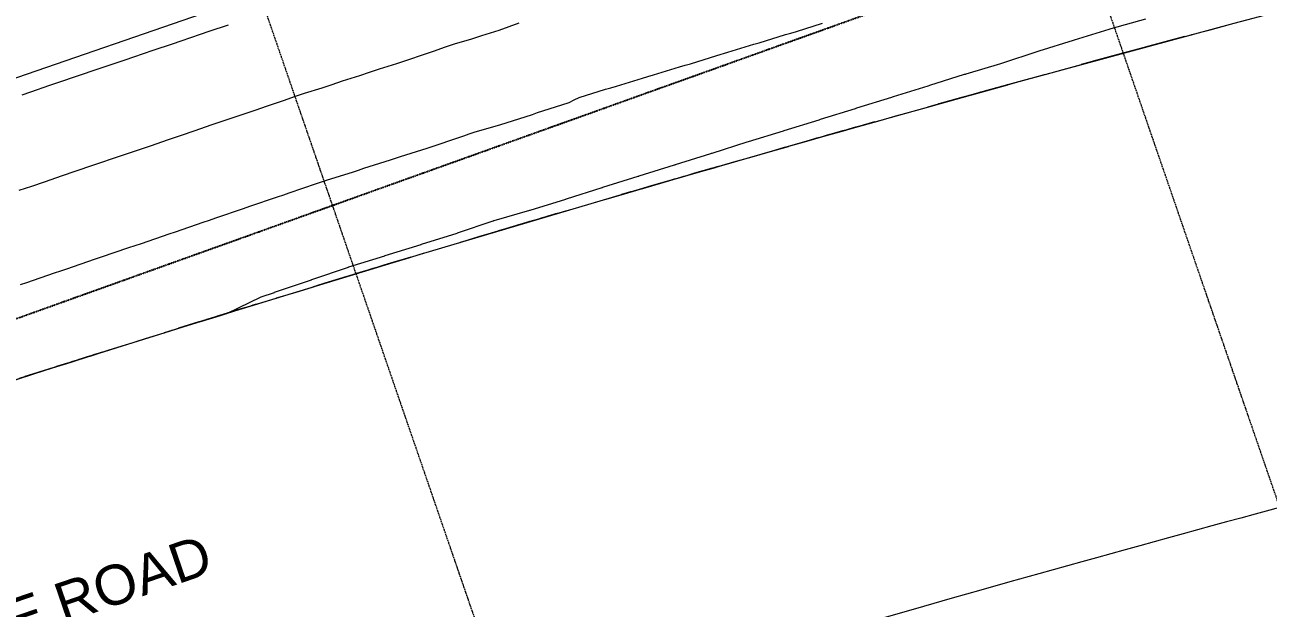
# Model space of a CAD drawing. Header units: millimetres. Extents: x -2612262 to -2065320, y 3717813 to 4283368.
# Drawn here: x -2400033 to -2384439, y 4025881 to 4033197 of the extents above; entities that cross this region are included whole.
import ezdxf

# ---------------------------------------------------------------- set-up
doc = ezdxf.new("R2010")
doc.units = ezdxf.units.MM
for name, pattern in [('Aligning Line', [3.2004, 1.6002, -1.6002]), ('BOUNDARY Tighter', [8, 4, -2, 0, -2]), ('Grid Line', [21, 12, -3, 3, -3])]:
    doc.linetypes.add(name, pattern=pattern)
for name, color, linetype, lineweight in [('A-DETL', 90, 'Continuous', 18), ('A-DETL-GENF', 92, 'Continuous', 5), ('A-FLOR', 192, 'Continuous', 5), ('C-TOPO', 7, 'Continuous', 5), ('C-TOPO-MAJR', 7, 'Continuous', 20), ('C-TOPO-MINR', 7, 'Continuous', 5), ('G-ANNO-REFR', 1, 'Aligning Line', 5), ('G-ANNO-TEXT', 231, 'Continuous', 5), ('S-GRID', 1, 'Continuous', 5)]:
    doc.layers.add(name, color=color, linetype=linetype, lineweight=lineweight)
doc.styles.add('Arial', font='arial.ttf', dxfattribs={"height": 500})
picture_1 = doc.add_image_def('image1.jpg', size_in_pixel=(6528, 5638))

# ---------------------------------------------------------------- blocks, each defined once
blk = doc.blocks.new('Dimension - Grids _2D_ - 1-200-1063965-GA - Part A')
at = {"layer": 'A-DETL-GENF'}
for p, q in [((-4323, 500), (-4823, 0)), ((-4823, 0), (-4323, 500)), ((4677, 500), (-4323, 500)), ((-4323, 500), (4677, 500)), ((5177, 0), (4677, 500)), ((5177, 0), (4677, 500)), ((-4823, 0), (-4323, -500)), ((4677, -500), (5177, 0)), ((5177, 0), (4677, -500)), ((-4823, 0), (-4323, -500)), ((-4323, -500), (4677, -500)), ((-4323, -500), (4677, -500))]:
    blk.add_line(p, q, dxfattribs=at)

msp = doc.modelspace()

# ---------------------------------------------------------------- linework, layer by layer
at = {"layer": 'A-DETL', "linetype": 'BOUNDARY Tighter', "lineweight": 25}
msp.add_line((-2388364.3, 4033725.4), (-2421584.7, 4021829.3), dxfattribs=at)
at = {"layer": 'A-FLOR'}
msp.add_open_spline([(-2411511.2, 4024905.5), (-2400296.3, 4028921.5), (-2388868.1, 4032341.1), (-2377290.7, 4035145.2)], degree=3, dxfattribs=at)
msp.add_open_spline([(-2375318.2, 4029437.9), (-2379215, 4028498.7), (-2390854.9, 4025472), (-2402321.2, 4021823.3), (-2409868.8, 4019120.5)], degree=3, knots=[-0.75, -0.75, -0.75, -0.75, -0.5, 0, 0, 0, 0], dxfattribs=at)
at = {"layer": 'C-TOPO'}
for p, q in [((-2385486.7, 4033050.7), (-2385981, 4032917.3)), ((-2385993.9, 4032913.8), (-2386449.6, 4032790.1)), ((-2385775.3, 4032972.9), (-2386307.1, 4032828.9)), ((-2385981, 4032917.3), (-2385993.9, 4032913.8)), ((-2386645.7, 4032736.7), (-2386783.1, 4032699.2)), ((-2386639.1, 4032738.5), (-2386645.7, 4032736.7)), ((-2386632.9, 4032740.2), (-2386639.1, 4032738.5)), ((-2386307.1, 4032828.9), (-2386632.9, 4032740.2)), ((-2387432.6, 4032521), (-2387969, 4032372.8)), ((-2388267.4, 4032289.9), (-2388568.7, 4032205.9)), ((-2387977, 4032370.5), (-2388404.4, 4032251.7)), ((-2387969, 4032372.8), (-2387977, 4032370.5)), ((-2388577.1, 4032203.6), (-2388709.7, 4032166.5)), ((-2388573.2, 4032204.7), (-2388577.1, 4032203.6)), ((-2388568.7, 4032205.9), (-2388573.2, 4032204.7)), ((-2389958, 4031814.8), (-2390354.4, 4031702)), ((-2389950.5, 4031816.9), (-2389958, 4031814.8)), ((-2390508.8, 4031657.9), (-2390632.4, 4031622.6)), ((-2390504, 4031659.3), (-2390508.8, 4031657.9)), ((-2390499.8, 4031660.5), (-2390504, 4031659.3)), ((-2390224.4, 4031739), (-2390499.8, 4031660.5)), ((-2392178, 4031176.4), (-2392425.2, 4031104.3)), ((-2391939.4, 4031245.8), (-2392299.5, 4031141)), ((-2391926.5, 4031249.6), (-2391939.4, 4031245.8)), ((-2392437.5, 4031100.7), (-2392551, 4031067.5)), ((-2392431.6, 4031102.4), (-2392437.5, 4031100.7)), ((-2392425.2, 4031104.3), (-2392431.6, 4031102.4)), ((-2394128.1, 4030602), (-2394342.1, 4030538.2)), ((-2393910.2, 4030666.8), (-2394239.7, 4030568.7)), ((-2393907.7, 4030667.5), (-2393910.2, 4030666.8)), ((-2394355.8, 4030534.1), (-2394465.3, 4030501.4)), ((-2394342.1, 4030538.2), (-2394355.8, 4030534.1)), ((-2396283.5, 4029952.2), (-2396375.2, 4029924.2)), ((-2396276.5, 4029954.3), (-2396283.5, 4029952.2)), ((-2396269.8, 4029956.3), (-2396276.5, 4029954.3)), ((-2396074.6, 4030015.8), (-2396269.8, 4029956.3)), ((-2395883.7, 4030073.9), (-2396175, 4029985.2)), ((-2395873.8, 4030076.9), (-2395883.7, 4030073.9)), ((-2397850, 4029470), (-2398105.7, 4029390.5)), ((-2397843.8, 4029471.9), (-2397850, 4029470)), ((-2398200.1, 4029361), (-2398280.8, 4029335.9)), ((-2398193.8, 4029363), (-2398200.1, 4029361)), ((-2398187, 4029365.1), (-2398193.8, 4029363)), ((-2398017.5, 4029417.9), (-2398187, 4029365.1)), ((-2399817.3, 4028852.5), (-2400032, 4028784.3)), ((-2399803.7, 4028856.9), (-2399817.3, 4028852.5)), ((-2399956.8, 4028808.3), (-2400102.9, 4028761.8))]:
    msp.add_line(p, q, dxfattribs=at)
at = {"layer": 'C-TOPO', "flags": 128}
for points in [[(-2385856.1, 4032951.1), (-2385628.3, 4033012.5), (-2385400.5, 4033073.8)], [(-2385400.5, 4033073.8), (-2385398.5, 4033074.4), (-2385396.5, 4033074.9)], [(-2385396.5, 4033074.9), (-2385168.4, 4033136.1), (-2384940.2, 4033197.2)], [(-2386315.2, 4032826.7), (-2386087.9, 4032888.4), (-2385860.5, 4032949.9)], [(-2385860.5, 4032949.9), (-2385858.3, 4032950.5), (-2385856.1, 4032951.1)], [(-2386775.6, 4032701.2), (-2386548.6, 4032763.2), (-2386321.5, 4032825)], [(-2386321.5, 4032825), (-2386318.4, 4032825.8), (-2386315.2, 4032826.7)], [(-2387235.7, 4032575.1), (-2387008.5, 4032637.5), (-2386781.3, 4032699.6)], [(-2386781.3, 4032699.6), (-2386778.5, 4032700.4), (-2386775.6, 4032701.2)], [(-2388155.9, 4032320.9), (-2387929.3, 4032383.8), (-2387702.6, 4032446.5)], [(-2387702.6, 4032446.5), (-2387701, 4032446.9), (-2387699.4, 4032447.4)], [(-2387699.4, 4032447.4), (-2387471.4, 4032510.3), (-2387243.3, 4032573.1)], [(-2387243.3, 4032573.1), (-2387241.4, 4032573.6), (-2387239.5, 4032574.1)], [(-2387239.5, 4032574.1), (-2387237.6, 4032574.6), (-2387235.7, 4032575.1)], [(-2388617.3, 4032192.3), (-2388389.9, 4032255.8), (-2388162.5, 4032319.1)], [(-2388162.5, 4032319.1), (-2388160.8, 4032319.5), (-2388159.2, 4032320)], [(-2388159.2, 4032320), (-2388157.6, 4032320.4), (-2388155.9, 4032320.9)], [(-2389075.1, 4032064.1), (-2388847.6, 4032127.9), (-2388620.1, 4032191.5)], [(-2388620.1, 4032191.5), (-2388618.7, 4032191.9), (-2388617.3, 4032192.3)], [(-2389533.1, 4031935.1), (-2389305.6, 4031999.3), (-2389078, 4032063.3)], [(-2389078, 4032063.3), (-2389076.6, 4032063.7), (-2389075.1, 4032064.1)], [(-2390451.1, 4031674.4), (-2390223.6, 4031739.3), (-2389996, 4031804)], [(-2389996, 4031804), (-2389994.8, 4031804.3), (-2389993.5, 4031804.7)], [(-2389993.5, 4031804.7), (-2389766, 4031869.2), (-2389538.5, 4031933.6)], [(-2389538.5, 4031933.6), (-2389537.1, 4031933.9), (-2389535.8, 4031934.3)], [(-2389535.8, 4031934.3), (-2389534.5, 4031934.7), (-2389533.1, 4031935.1)], [(-2390910, 4031543), (-2390683.1, 4031608.1), (-2390456, 4031673)], [(-2390456, 4031673), (-2390454.8, 4031673.4), (-2390453.6, 4031673.7)], [(-2390453.6, 4031673.7), (-2390452.3, 4031674.1), (-2390451.1, 4031674.4)], [(-2391368.1, 4031411.2), (-2391140.4, 4031476.8), (-2390912.6, 4031542.3)], [(-2390912.6, 4031542.3), (-2390911.3, 4031542.7), (-2390910, 4031543)], [(-2391827.5, 4031278.3), (-2391600.3, 4031344.1), (-2391373, 4031409.8)], [(-2391373, 4031409.8), (-2391371.7, 4031410.2), (-2391370.5, 4031410.5)], [(-2391370.5, 4031410.5), (-2391369.3, 4031410.9), (-2391368.1, 4031411.2)], [(-2392284.2, 4031145.4), (-2392057.1, 4031211.6), (-2391830, 4031277.6)], [(-2391830, 4031277.6), (-2391828.7, 4031277.9), (-2391827.5, 4031278.3)], [(-2392740.7, 4031012), (-2392513.8, 4031078.4), (-2392286.8, 4031144.7)], [(-2392286.8, 4031144.7), (-2392285.5, 4031145.1), (-2392284.2, 4031145.4)], [(-2393655.5, 4030742.4), (-2393429, 4030809.4), (-2393202.4, 4030876.3)], [(-2393202.4, 4030876.3), (-2393201, 4030876.7), (-2393199.6, 4030877.1)], [(-2393199.6, 4030877.1), (-2392972.8, 4030943.8), (-2392746, 4031010.4)], [(-2392746, 4031010.4), (-2392744.7, 4031010.8), (-2392743.3, 4031011.2)], [(-2392743.3, 4031011.2), (-2392742, 4031011.6), (-2392740.7, 4031012)], [(-2394110.7, 4030607.2), (-2393886.1, 4030674), (-2393661.4, 4030740.6)], [(-2393661.4, 4030740.6), (-2393660, 4030741.1), (-2393658.5, 4030741.5)], [(-2393658.5, 4030741.5), (-2393657, 4030741.9), (-2393655.5, 4030742.4)], [(-2394569.6, 4030470.2), (-2394342.1, 4030538.2), (-2394114.5, 4030606)], [(-2394114.5, 4030606), (-2394112.6, 4030606.6), (-2394110.7, 4030607.2)], [(-2395028.4, 4030332.5), (-2394802.6, 4030400.3), (-2394576.6, 4030468.1)], [(-2394576.6, 4030468.1), (-2394574.8, 4030468.6), (-2394573, 4030469.2)], [(-2394573, 4030469.2), (-2394571.3, 4030469.7), (-2394569.6, 4030470.2)], [(-2395483.5, 4030195.2), (-2395258, 4030263.3), (-2395032.4, 4030331.3)], [(-2395032.4, 4030331.3), (-2395030.4, 4030331.9), (-2395028.4, 4030332.5)], [(-2395938.1, 4030057.4), (-2395713, 4030125.7), (-2395487.8, 4030193.9)], [(-2395487.8, 4030193.9), (-2395485.6, 4030194.5), (-2395483.5, 4030195.2)], [(-2396406.9, 4029914.5), (-2396175.6, 4029985.1), (-2395944.1, 4030055.5)], [(-2395944.1, 4030055.5), (-2395941.1, 4030056.4), (-2395938.1, 4030057.4)], [(-2396875.6, 4029770.9), (-2396644.1, 4029841.9), (-2396412.5, 4029912.7)], [(-2396412.5, 4029912.7), (-2396409.7, 4029913.6), (-2396406.9, 4029914.5)], [(-2397813.1, 4029481.4), (-2397581.5, 4029553.2), (-2397349.8, 4029624.8)], [(-2397349.8, 4029624.8), (-2397348, 4029625.4), (-2397346.2, 4029625.9)], [(-2397346.2, 4029625.9), (-2397114.7, 4029697.3), (-2396883.1, 4029768.6)], [(-2396883.1, 4029768.6), (-2396881.3, 4029769.1), (-2396879.4, 4029769.7)], [(-2396879.4, 4029769.7), (-2396877.5, 4029770.3), (-2396875.6, 4029770.9)], [(-2398279.9, 4029336.2), (-2398048.2, 4029408.4), (-2397816.5, 4029480.4)], [(-2397816.5, 4029480.4), (-2397814.8, 4029480.9), (-2397813.1, 4029481.4)], [(-2398756.1, 4029187.2), (-2398521.2, 4029260.8), (-2398286.3, 4029334.2)], [(-2398286.3, 4029334.2), (-2398284.7, 4029334.7), (-2398283.1, 4029335.2)], [(-2398283.1, 4029335.2), (-2398281.5, 4029335.7), (-2398279.9, 4029336.2)], [(-2399216, 4029042.6), (-2398987.7, 4029114.5), (-2398759.3, 4029186.2)], [(-2398759.3, 4029186.2), (-2398757.7, 4029186.7), (-2398756.1, 4029187.2)], [(-2399685.2, 4028894.4), (-2399453.6, 4028967.7), (-2399222, 4029040.8)], [(-2399222, 4029040.8), (-2399220.5, 4029041.2), (-2399219, 4029041.7)], [(-2399219, 4029041.7), (-2399217.5, 4029042.2), (-2399216, 4029042.6)], [(-2400151.1, 4028746.4), (-2399919.7, 4028820), (-2399688.1, 4028893.5)], [(-2399688.1, 4028893.5), (-2399686.7, 4028893.9), (-2399685.2, 4028894.4)]]:
    msp.add_lwpolyline(points, dxfattribs=at)
at = {"layer": 'C-TOPO'}
for start, end in [(105.442689, 105.54708), (105.743079, 105.844874), (105.778375, 105.893379), (106.114252, 106.23967), (106.086765, 106.195058), (106.450622, 106.585954), (106.430706, 106.54644), (106.787806, 106.932232), (106.77504, 106.896474), (107.126165, 107.278504), (107.119932, 107.247513), (107.466123, 107.62477), (107.465601, 107.597404)]:
    msp.add_arc((-2298111.3, 3708231.6), 336365.7, start, end, dxfattribs=at)
at = {"layer": 'C-TOPO-MAJR', "color": 8, "lineweight": 15}
for p, q in [((-2398073, 4032996.9), (-2397828.8, 4033079.3)), ((-2397828.8, 4033079.3), (-2397720.8, 4033116.3)), ((-2397720.8, 4033116.3), (-2397480.5, 4033197.5)), ((-2398423.4, 4032878), (-2398181.5, 4032959.7)), ((-2398181.5, 4032959.7), (-2398073, 4032996.9)), ((-2399015.6, 4032677.4), (-2398774.1, 4032759)), ((-2398774.1, 4032759), (-2398665.2, 4032796.3)), ((-2398665.2, 4032796.3), (-2398423.4, 4032878)), ((-2399607.3, 4032477), (-2399125.1, 4032639.9)), ((-2399125.1, 4032639.9), (-2399015.6, 4032677.4)), ((-2399959.7, 4032358), (-2399719, 4032439.3)), ((-2399719, 4032439.3), (-2399607.3, 4032477)), ((-2400068.5, 4032320.2), (-2399959.7, 4032358))]:
    msp.add_line(p, q, dxfattribs=at)
at = {"layer": 'C-TOPO-MINR', "color": 253}
for p, q in [((-2393959.7, 4033177.4), (-2393834, 4033224.1)), ((-2390355.8, 4033114), (-2390029.4, 4033216.1)), ((-2386409.7, 4033151.5), (-2385975.1, 4033273.3)), ((-2394427.9, 4033020.3), (-2394301.7, 4033063.2)), ((-2394301.7, 4033063.2), (-2394084.8, 4033131)), ((-2394084.8, 4033131), (-2393959.7, 4033177.4)), ((-2390821.2, 4032972.9), (-2390494.8, 4033075)), ((-2390494.8, 4033075), (-2390424.9, 4033094.6)), ((-2390424.9, 4033094.6), (-2390355.8, 4033114)), ((-2386866.5, 4033008.6), (-2386435.4, 4033143.4)), ((-2386435.4, 4033143.4), (-2386422.5, 4033147.5)), ((-2386422.5, 4033147.5), (-2386409.7, 4033151.5)), ((-2394897.3, 4032872.8), (-2394771.5, 4032915.4)), ((-2394771.5, 4032915.4), (-2394645.6, 4032958.1)), ((-2394645.6, 4032958.1), (-2394427.9, 4033020.3)), ((-2391217.7, 4032853.2), (-2390890.5, 4032953.4)), ((-2390890.5, 4032953.4), (-2390821.2, 4032972.9)), ((-2387311.4, 4032869.4), (-2386878.9, 4033004.7)), ((-2386878.9, 4033004.7), (-2386866.5, 4033008.6)), ((-2395366.6, 4032713.5), (-2395241.2, 4032756)), ((-2395241.2, 4032756), (-2395022.9, 4032830.1)), ((-2395022.9, 4032830.1), (-2394897.3, 4032872.8)), ((-2391683.1, 4032709.8), (-2391355.9, 4032814.5)), ((-2391355.9, 4032814.5), (-2391217.7, 4032853.2)), ((-2387768.6, 4032720.6), (-2387335.2, 4032862)), ((-2387335.2, 4032862), (-2387323.3, 4032865.7)), ((-2387323.3, 4032865.7), (-2387311.4, 4032869.4)), ((-2395830, 4032562.2), (-2395710.8, 4032602.6)), ((-2395710.8, 4032602.6), (-2395585.7, 4032645)), ((-2395585.7, 4032645), (-2395366.6, 4032713.5)), ((-2392148.5, 4032568.6), (-2391821.2, 4032671.1)), ((-2391821.2, 4032671.1), (-2391752, 4032690.5)), ((-2391752, 4032690.5), (-2391683.1, 4032709.8)), ((-2388247.5, 4032576.7), (-2388236.6, 4032580.1)), ((-2388236.6, 4032580.1), (-2388225.7, 4032583.5)), ((-2388225.7, 4032583.5), (-2387791.4, 4032713.5)), ((-2387791.4, 4032713.5), (-2387780, 4032717)), ((-2387780, 4032717), (-2387768.6, 4032720.6)), ((-2396304.9, 4032407.2), (-2396180.3, 4032449.4)), ((-2396180.3, 4032449.4), (-2396049.8, 4032493.5)), ((-2396049.8, 4032493.5), (-2395830, 4032562.2)), ((-2392682.6, 4032408.2), (-2392613.8, 4032427.5)), ((-2392613.8, 4032427.5), (-2392286.4, 4032530)), ((-2392286.4, 4032530), (-2392219.2, 4032548.8)), ((-2392219.2, 4032548.8), (-2392148.5, 4032568.6)), ((-2389139.5, 4032297.7), (-2388703.4, 4032434.1)), ((-2388703.4, 4032434.1), (-2388693, 4032437.3)), ((-2388693, 4032437.3), (-2388682.7, 4032440.5)), ((-2388682.7, 4032440.5), (-2388247.5, 4032576.7)), ((-2396778.5, 4032252.7), (-2396649.7, 4032296.2)), ((-2396649.7, 4032296.2), (-2396525.4, 4032338.3)), ((-2396525.4, 4032338.3), (-2396304.9, 4032407.2)), ((-2393142.1, 4032254.9), (-2393079.1, 4032286.3)), ((-2393079.1, 4032286.3), (-2392751.6, 4032388.9)), ((-2392751.6, 4032388.9), (-2392682.6, 4032408.2)), ((-2389596.2, 4032154.9), (-2389159.2, 4032291.6)), ((-2389159.2, 4032291.6), (-2389149.3, 4032294.6)), ((-2389149.3, 4032294.6), (-2389139.5, 4032297.7)), ((-2397293.2, 4032077.7), (-2397132.6, 4032132)), ((-2397132.6, 4032132), (-2397004.1, 4032175.4)), ((-2397004.1, 4032175.4), (-2396778.5, 4032252.7)), ((-2393602.1, 4032095.6), (-2393536.8, 4032119.8)), ((-2393536.8, 4032119.8), (-2393206.6, 4032223.1)), ((-2393206.6, 4032223.1), (-2393142.1, 4032254.9)), ((-2390052.8, 4032012.5), (-2389614.9, 4032149.5)), ((-2389614.9, 4032149.5), (-2389605.5, 4032152.1)), ((-2389605.5, 4032152.1), (-2389596.2, 4032154.9)), ((-2397682.3, 4031945.2), (-2397519.4, 4032000.2)), ((-2397519.4, 4032000.2), (-2397293.2, 4032077.7)), ((-2394063.8, 4031945.7), (-2393998.5, 4031967.8)), ((-2393998.5, 4031967.8), (-2393667, 4032071.5)), ((-2393667, 4032071.5), (-2393602.1, 4032095.6)), ((-2390509.3, 4031870.2), (-2390070.6, 4032007.5)), ((-2390070.6, 4032007.5), (-2390061.7, 4032010)), ((-2390061.7, 4032010), (-2390052.8, 4032012.5)), ((-2398231.5, 4031758.6), (-2398070.5, 4031813)), ((-2398070.5, 4031813), (-2397909.4, 4031867.4)), ((-2397909.4, 4031867.4), (-2397682.3, 4031945.2)), ((-2394590.7, 4031784.7), (-2394526, 4031806.7)), ((-2394526, 4031806.7), (-2394461.3, 4031828.6)), ((-2394461.3, 4031828.6), (-2394396.5, 4031850.6)), ((-2394396.5, 4031850.6), (-2394063.8, 4031945.7)), ((-2390957.9, 4031733.1), (-2390517.7, 4031867.8)), ((-2390517.7, 4031867.8), (-2390509.3, 4031870.2)), ((-2398619.6, 4031626.4), (-2398459.1, 4031680.6)), ((-2398459.1, 4031680.6), (-2398231.5, 4031758.6)), ((-2395322.6, 4031545.3), (-2394988.2, 4031649.8)), ((-2394988.2, 4031649.8), (-2394923.9, 4031671.6)), ((-2394923.9, 4031671.6), (-2394590.7, 4031784.7)), ((-2391414.7, 4031587.6), (-2390973.6, 4031728.7)), ((-2390973.6, 4031728.7), (-2390957.9, 4031733.1)), ((-2399168.2, 4031440), (-2398848.1, 4031548.1)), ((-2398848.1, 4031548.1), (-2398619.6, 4031626.4)), ((-2395782.6, 4031398.2), (-2395447.3, 4031503)), ((-2395447.3, 4031503), (-2395386.5, 4031523.6)), ((-2395386.5, 4031523.6), (-2395322.6, 4031545.3)), ((-2391871.3, 4031445.1), (-2391429.3, 4031583.5)), ((-2391429.3, 4031583.5), (-2391422, 4031585.6)), ((-2391422, 4031585.6), (-2391414.7, 4031587.6)), ((-2399560.4, 4031307.6), (-2399400.9, 4031361.5)), ((-2399400.9, 4031361.5), (-2399168.2, 4031440)), ((-2396248.4, 4031249.3), (-2395912.2, 4031354.3)), ((-2395912.2, 4031354.3), (-2395848.9, 4031375.8)), ((-2395848.9, 4031375.8), (-2395782.6, 4031398.2)), ((-2392327.7, 4031302.6), (-2391884.8, 4031441.3)), ((-2391884.8, 4031441.3), (-2391878.2, 4031443.1)), ((-2391878.2, 4031443.1), (-2391871.3, 4031445.1)), ((-2400104.8, 4031121.4), (-2399945.9, 4031175.1)), ((-2399945.9, 4031175.1), (-2399786.8, 4031228.8)), ((-2399786.8, 4031228.8), (-2399560.4, 4031307.6)), ((-2396720.1, 4031088.3), (-2396376.4, 4031206)), ((-2396376.4, 4031206), (-2396311.2, 4031228)), ((-2396311.2, 4031228), (-2396248.4, 4031249.3)), ((-2392784, 4031160), (-2392340.2, 4031299.1)), ((-2392340.2, 4031299.1), (-2392333.9, 4031300.8)), ((-2392333.9, 4031300.8), (-2392327.7, 4031302.6)), ((-2397210, 4030921.1), (-2396865.6, 4031039.1)), ((-2396865.6, 4031039.1), (-2396784.7, 4031066.4)), ((-2396784.7, 4031066.4), (-2396720.1, 4031088.3)), ((-2393239.5, 4031015.6), (-2392794.5, 4031154.8)), ((-2392794.5, 4031154.8), (-2392789.2, 4031157.4)), ((-2392789.2, 4031157.4), (-2392784, 4031160)), ((-2397637.3, 4030775.1), (-2397291.6, 4030893.6)), ((-2397291.6, 4030893.6), (-2397210, 4030921.1)), ((-2394147.3, 4030743.1), (-2393699.7, 4030871)), ((-2393699.7, 4030871), (-2393695.3, 4030872.5)), ((-2393695.3, 4030872.5), (-2393249.2, 4031012)), ((-2393249.2, 4031012), (-2393244.4, 4031013.8)), ((-2393244.4, 4031013.8), (-2393239.5, 4031015.6)), ((-2398144.1, 4030602.3), (-2397797.8, 4030720.9)), ((-2397797.8, 4030720.9), (-2397717.6, 4030748)), ((-2397717.6, 4030748), (-2397637.3, 4030775.1)), ((-2394606.7, 4030587.1), (-2394158.6, 4030739.3)), ((-2394158.6, 4030739.3), (-2394154.8, 4030740.6)), ((-2394154.8, 4030740.6), (-2394151.1, 4030741.8)), ((-2394151.1, 4030741.8), (-2394147.3, 4030743.1)), ((-2398571.2, 4030456.3), (-2398223.7, 4030575.4)), ((-2398223.7, 4030575.4), (-2398144.1, 4030602.3)), ((-2395059.6, 4030445.5), (-2394609.9, 4030586)), ((-2394609.9, 4030586), (-2394606.7, 4030587.1)), ((-2399082.8, 4030283.6), (-2398729.2, 4030402.9)), ((-2398729.2, 4030402.9), (-2398571.2, 4030456.3)), ((-2395515.4, 4030302.9), (-2395064.7, 4030443.8)), ((-2395064.7, 4030443.8), (-2395062.2, 4030444.6)), ((-2395062.2, 4030444.6), (-2395059.6, 4030445.5)), ((-2399505, 4030137.5), (-2399161.1, 4030257.2)), ((-2399161.1, 4030257.2), (-2399082.8, 4030283.6)), ((-2395971.3, 4030160.4), (-2395519.5, 4030301.5)), ((-2395519.5, 4030301.5), (-2395517.5, 4030302.2)), ((-2395517.5, 4030302.2), (-2395515.4, 4030302.9)), ((-2400010.4, 4029965), (-2399660.4, 4030085)), ((-2399660.4, 4030085), (-2399582.7, 4030111.2)), ((-2399582.7, 4030111.2), (-2399505, 4030137.5)), ((-2396436, 4030001.2), (-2395974.2, 4030159.4)), ((-2395974.2, 4030159.4), (-2395972.7, 4030159.9)), ((-2395972.7, 4030159.9), (-2395971.3, 4030160.4)), ((-2400087.4, 4029939), (-2400010.4, 4029965)), ((-2396900.6, 4029842), (-2396437.9, 4030000.5)), ((-2396437.9, 4030000.5), (-2396436.9, 4030000.9)), ((-2396436.9, 4030000.9), (-2396436, 4030001.2)), ((-2397353.5, 4029648.3), (-2397068.7, 4029784.4)), ((-2397068.7, 4029784.4), (-2396900.9, 4029841.9)), ((-2396900.9, 4029841.9), (-2396900.6, 4029842)), ((-2397501.3, 4029578), (-2397355.7, 4029647.5)), ((-2397355.7, 4029647.5), (-2397353.5, 4029648.3))]:
    msp.add_line(p, q, dxfattribs=at)
at = {"layer": 'S-GRID', "linetype": 'Grid Line'}
msp.add_line((-2363768, 3967536.1), (-2388355.6, 4038942), dxfattribs=at)

# ---------------------------------------------------------------- block references
at = {"layer": 'A-DETL-GENF', "rotation": 19.00040712023049}
msp.add_blockref('Dimension - Grids _2D_ - 1-200-1063965-GA - Part A', (-2402146.1, 4032374.3), dxfattribs=at)

# ---------------------------------------------------------------- pictures from other files: only their frames are drawn
at = {"layer": 'G-ANNO-REFR'}
image = msp.add_image(picture_1, insert=(-2382054.9, 4283368.1), size_in_units=(433000, 373966.6), rotation=-122.11743, dxfattribs=at)
image.dxf.flags = 15

# ---------------------------------------------------------------- next in the draw order: texts
at = {"layer": 'G-ANNO-TEXT', "color": 7, "insert": (-2402798.3, 4025103.6), "char_height": 500, "width": 6381.432, "attachment_point": 1, "rotation": 18.91654, "style": 'Arial', "bg_fill": 3, "box_fill_scale": 1.25, "bg_fill_color": 256, "bg_fill_true_color": 13158600, "bg_fill_transparency": 0}
msp.add_mtext('SERVICE ROAD', dxfattribs=at)

# ---------------------------------------------------------------- next in the draw order: linework, layer by layer
at = {"layer": 'S-GRID', "linetype": 'Grid Line'}
msp.add_line((-2374670.8, 3968484.4), (-2397810.8, 4035686.2), dxfattribs=at)

doc.saveas('drawing.dxf')
